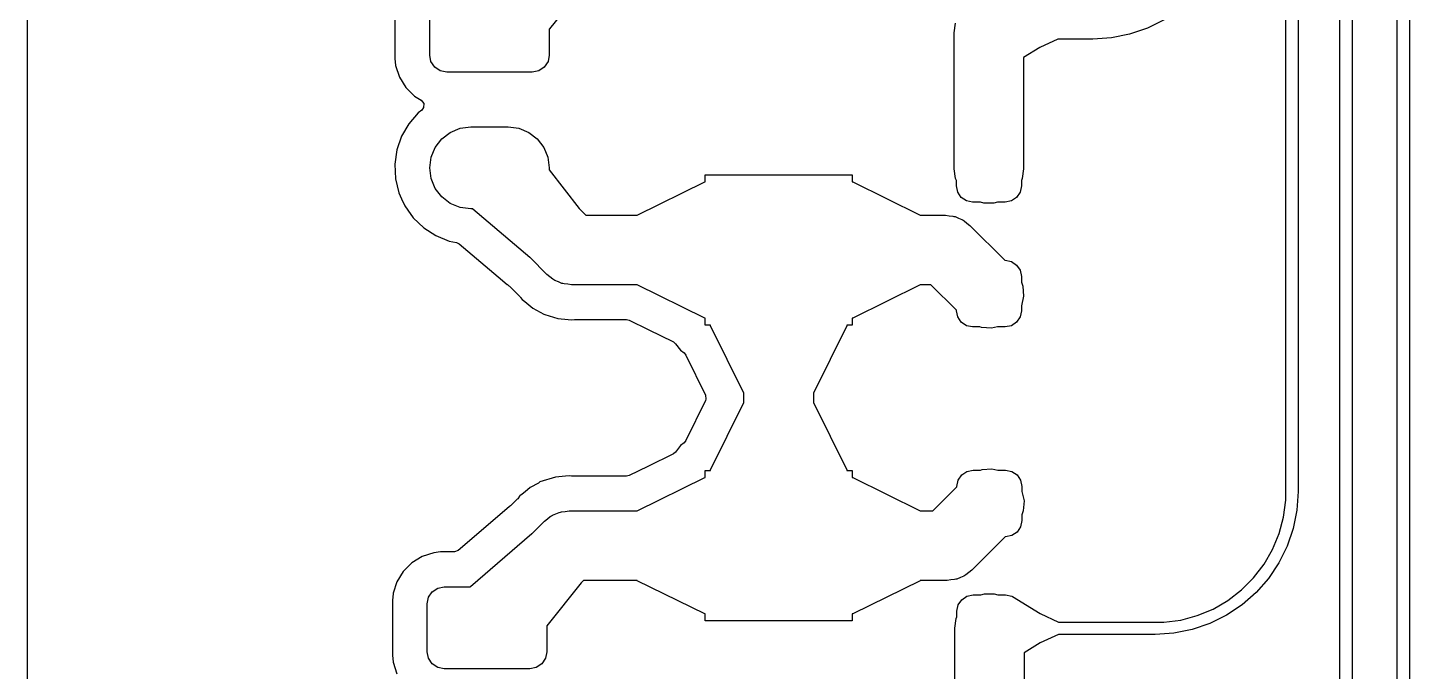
# Model space of a CAD drawing. Extents: x 106.8 to 191.4, y -142.2 to -57.6.
# Drawn here: x 106.76 to 126.98, y -108.14 to -98.74 of the extents above; entities that cross this region are included whole.
import ezdxf

# ---------------------------------------------------------------- set-up
doc = ezdxf.new("R2010")
doc.units = 0
doc.layers.add('BLACK', color=7, linetype='CONTINUOUS')

msp = doc.modelspace()

# ---------------------------------------------------------------- linework, layer by layer
at = {"layer": 'BLACK', "linetype": 'CONTINUOUS'}
for p, q in [((106.763, -131.429), (106.763, -93.8945)), ((125.17, -105.516), (125.17, -94.9022)), ((125.348, -94.9022), (125.348, -105.516)), ((125.961, -114.152), (125.961, -94.8957)), ((126.138, -94.8957), (126.138, -114.152)), ((126.799, -120.86), (126.799, -95.0902)), ((126.977, -95.0902), (126.977, -120.86)), ((114.897, -98.1297), (114.398, -98.7559)), ((112.137, -98.3883), (112.137, -99.1849)), ((112.645, -99.1366), (112.645, -98.4366)), ((123.389, -98.6227), (123.144, -98.7436)), ((114.398, -98.7559), (114.395, -98.7578)), ((114.395, -98.7578), (114.395, -99.1366)), ((120.318, -98.8137), (120.338, -98.6706)), ((120.318, -100.799), (120.318, -98.8137)), ((122.885, -98.8314), (122.617, -98.8847)), ((123.144, -98.7436), (122.885, -98.8314)), ((121.571, -99.0281), (121.334, -99.1732)), ((121.835, -98.9057), (121.571, -99.0281)), ((121.838, -98.9034), (121.835, -98.9057)), ((121.839, -98.9026), (121.838, -98.9034)), ((122.345, -98.9026), (121.839, -98.9026)), ((122.617, -98.8847), (122.345, -98.9026)), ((112.137, -99.1849), (112.137, -99.1849)), ((112.137, -99.1849), (112.137, -99.1871)), ((112.137, -99.1871), (112.137, -99.1893)), ((112.137, -99.1893), (112.137, -99.1894)), ((112.137, -99.1894), (112.147, -99.291)), ((112.664, -99.2323), (112.645, -99.1366)), ((112.718, -99.3134), (112.664, -99.2323)), ((114.376, -99.2323), (114.322, -99.3134)), ((114.395, -99.1366), (114.376, -99.2323)), ((121.334, -99.1732), (121.334, -100.799)), ((112.147, -99.291), (112.203, -99.4593)), ((112.799, -99.3676), (112.718, -99.3134)), ((112.895, -99.3866), (112.799, -99.3676)), ((114.145, -99.3866), (112.895, -99.3866)), ((114.241, -99.3676), (114.145, -99.3866)), ((114.322, -99.3134), (114.241, -99.3676)), ((112.203, -99.4593), (112.296, -99.6102)), ((112.296, -99.6102), (112.421, -99.7356)), ((112.421, -99.7356), (112.52, -99.7964)), ((112.52, -99.7964), (112.557, -99.8435)), ((112.557, -99.8435), (112.555, -99.9036)), ((112.477, -99.9807), (112.338, -100.141)), ((112.528, -99.9403), (112.477, -99.9807)), ((112.555, -99.9036), (112.528, -99.9403)), ((112.338, -100.141), (112.232, -100.324)), ((112.945, -100.267), (113.09, -100.207)), ((113.09, -100.207), (113.245, -100.187)), ((113.245, -100.187), (113.795, -100.187)), ((113.795, -100.187), (113.95, -100.207)), ((113.95, -100.207), (114.095, -100.267)), ((112.232, -100.324), (112.163, -100.524)), ((112.725, -100.487), (112.821, -100.362)), ((112.821, -100.362), (112.945, -100.267)), ((114.095, -100.267), (114.219, -100.362)), ((114.219, -100.362), (114.315, -100.487)), ((112.163, -100.524), (112.133, -100.734)), ((112.645, -100.787), (112.666, -100.631)), ((112.666, -100.631), (112.725, -100.487)), ((114.315, -100.487), (114.375, -100.631)), ((114.375, -100.631), (114.395, -100.787)), ((112.133, -100.734), (112.143, -100.945)), ((112.666, -100.942), (112.645, -100.787)), ((114.395, -100.787), (114.392, -100.811)), ((114.392, -100.811), (114.393, -100.812)), ((114.393, -100.812), (114.394, -100.813)), ((114.394, -100.813), (114.832, -101.378)), ((120.338, -100.942), (120.318, -100.799)), ((121.334, -100.799), (121.313, -100.942)), ((112.143, -100.945), (112.193, -101.151)), ((112.725, -101.087), (112.666, -100.942)), ((115.682, -101.475), (116.668, -100.99)), ((116.668, -100.99), (116.675, -100.99)), ((116.675, -100.99), (116.675, -100.887)), ((116.675, -100.887), (118.825, -100.887)), ((118.825, -100.887), (118.825, -100.99)), ((118.825, -100.99), (118.828, -100.989)), ((118.828, -100.989), (118.833, -100.99)), ((118.833, -100.99), (119.819, -101.475)), ((120.351, -100.969), (120.338, -100.942)), ((120.351, -101.049), (120.351, -100.969)), ((120.369, -101.14), (120.351, -101.049)), ((121.301, -101.049), (121.283, -101.14)), ((121.313, -100.942), (121.301, -100.969)), ((121.301, -100.969), (121.301, -101.049)), ((112.193, -101.151), (112.193, -101.151)), ((112.193, -101.151), (112.233, -101.238)), ((112.233, -101.238), (112.281, -101.343)), ((112.821, -101.211), (112.725, -101.087)), ((112.945, -101.306), (112.821, -101.211)), ((120.42, -101.217), (120.369, -101.14)), ((120.498, -101.268), (120.42, -101.217)), ((120.588, -101.286), (120.498, -101.268)), ((121.154, -101.268), (121.063, -101.286)), ((121.231, -101.217), (121.154, -101.268)), ((121.283, -101.14), (121.231, -101.217)), ((112.281, -101.343), (112.324, -101.404)), ((112.324, -101.404), (112.404, -101.516)), ((113.09, -101.366), (112.945, -101.306)), ((113.245, -101.387), (113.09, -101.366)), ((113.275, -101.387), (113.245, -101.387)), ((113.278, -101.392), (113.275, -101.387)), ((114.111, -102.098), (113.278, -101.392)), ((114.832, -101.378), (114.832, -101.38)), ((114.832, -101.38), (114.931, -101.479)), ((120.701, -101.286), (120.588, -101.286)), ((120.754, -101.302), (120.701, -101.286)), ((120.898, -101.302), (120.754, -101.302)), ((120.95, -101.286), (120.898, -101.302)), ((121.063, -101.286), (120.95, -101.286)), ((112.404, -101.516), (112.557, -101.662)), ((112.557, -101.662), (112.735, -101.776)), ((114.931, -101.479), (115.678, -101.479)), ((115.678, -101.479), (115.679, -101.478)), ((115.679, -101.478), (115.682, -101.475)), ((119.819, -101.475), (119.822, -101.479)), ((119.822, -101.479), (120.189, -101.479)), ((120.189, -101.479), (120.243, -101.486)), ((120.243, -101.486), (120.297, -101.49)), ((120.297, -101.49), (120.314, -101.497)), ((120.314, -101.497), (120.332, -101.499)), ((120.332, -101.499), (120.381, -101.522)), ((120.381, -101.522), (120.432, -101.541)), ((120.432, -101.541), (120.447, -101.552)), ((120.447, -101.552), (120.463, -101.559)), ((120.463, -101.559), (120.505, -101.595)), ((120.505, -101.595), (120.548, -101.627)), ((120.548, -101.627), (121.057, -102.136)), ((112.735, -101.776), (112.931, -101.855)), ((112.931, -101.855), (113.037, -101.875)), ((113.037, -101.875), (113.077, -101.895)), ((113.077, -101.895), (113.646, -102.377)), ((114.113, -102.098), (114.111, -102.098)), ((114.361, -102.346), (114.113, -102.098)), ((121.057, -102.136), (121.063, -102.136)), ((121.063, -102.136), (121.154, -102.154)), ((121.154, -102.154), (121.231, -102.206)), ((121.231, -102.206), (121.283, -102.283)), ((113.646, -102.377), (113.78, -102.489)), ((114.404, -102.378), (114.361, -102.346)), ((114.445, -102.414), (114.404, -102.378)), ((114.462, -102.422), (114.445, -102.414)), ((114.477, -102.432), (114.462, -102.422)), ((114.528, -102.451), (114.477, -102.432)), ((114.577, -102.474), (114.528, -102.451)), ((114.595, -102.477), (114.577, -102.474)), ((114.612, -102.483), (114.595, -102.477)), ((114.666, -102.487), (114.612, -102.483)), ((121.283, -102.283), (121.301, -102.374)), ((121.301, -102.374), (121.301, -102.458)), ((121.301, -102.458), (121.322, -102.516)), ((113.78, -102.489), (113.781, -102.49)), ((113.781, -102.49), (113.804, -102.508)), ((113.804, -102.508), (113.811, -102.515)), ((113.811, -102.515), (113.963, -102.667)), ((113.963, -102.667), (113.969, -102.673)), ((113.969, -102.673), (113.974, -102.679)), ((113.974, -102.679), (113.998, -102.709)), ((114.72, -102.495), (114.666, -102.487)), ((115.679, -102.495), (114.72, -102.495)), ((115.682, -102.498), (115.679, -102.495)), ((116.668, -102.983), (115.682, -102.498)), ((119.819, -102.498), (118.833, -102.983)), ((119.822, -102.496), (119.819, -102.498)), ((119.978, -102.495), (119.822, -102.495)), ((119.822, -102.495), (119.822, -102.496)), ((120.351, -102.867), (119.978, -102.495)), ((121.333, -102.66), (121.302, -102.801)), ((121.322, -102.516), (121.333, -102.66)), ((113.998, -102.709), (114.037, -102.741)), ((114.037, -102.741), (114.037, -102.741)), ((114.037, -102.741), (114.153, -102.836)), ((114.153, -102.836), (114.316, -102.923)), ((120.351, -102.874), (120.351, -102.867)), ((120.369, -102.965), (120.351, -102.874)), ((121.301, -102.874), (121.283, -102.965)), ((121.302, -102.801), (121.301, -102.803)), ((121.301, -102.803), (121.301, -102.874)), ((114.316, -102.923), (114.329, -102.93)), ((114.329, -102.93), (114.521, -102.988)), ((114.521, -102.988), (114.67, -103.003)), ((114.67, -103.003), (114.67, -103.003)), ((114.67, -103.003), (114.72, -103.008)), ((114.72, -103.008), (114.763, -103.004)), ((114.763, -103.004), (114.766, -103.004)), ((114.766, -103.004), (114.774, -103.003)), ((114.774, -103.003), (115.525, -103.003)), ((115.525, -103.003), (115.564, -103.012)), ((115.564, -103.012), (115.843, -103.149)), ((116.673, -102.984), (116.668, -102.983)), ((116.675, -102.983), (116.673, -102.984)), ((116.675, -103.087), (116.675, -102.983)), ((116.753, -103.087), (116.675, -103.087)), ((116.754, -103.094), (116.753, -103.087)), ((118.825, -103.087), (118.747, -103.087)), ((118.747, -103.087), (118.748, -103.089)), ((118.748, -103.089), (118.747, -103.094)), ((118.833, -102.983), (118.825, -102.984)), ((118.825, -102.984), (118.825, -103.087)), ((120.42, -103.042), (120.369, -102.965)), ((120.498, -103.093), (120.42, -103.042)), ((121.231, -103.042), (121.154, -103.093)), ((121.283, -102.965), (121.231, -103.042)), ((115.843, -103.149), (116.211, -103.33)), ((117.239, -104.08), (116.754, -103.094)), ((118.747, -103.094), (118.262, -104.08)), ((120.588, -103.111), (120.498, -103.093)), ((120.694, -103.111), (120.588, -103.111)), ((120.718, -103.12), (120.694, -103.111)), ((120.862, -103.13), (120.718, -103.12)), ((120.95, -103.111), (120.862, -103.13)), ((121.063, -103.111), (120.95, -103.111)), ((121.154, -103.093), (121.063, -103.111)), ((116.211, -103.33), (116.242, -103.356)), ((116.242, -103.356), (116.312, -103.45)), ((116.312, -103.45), (116.366, -103.49)), ((116.366, -103.49), (116.392, -103.522)), ((116.392, -103.522), (116.681, -104.109)), ((117.241, -104.083), (117.239, -104.08)), ((117.242, -104.084), (117.241, -104.083)), ((117.242, -104.212), (117.242, -104.084)), ((118.262, -104.08), (118.258, -104.083)), ((118.258, -104.083), (118.258, -104.212)), ((116.681, -104.186), (116.392, -104.773)), ((116.681, -104.109), (116.687, -104.169)), ((116.687, -104.169), (116.681, -104.186)), ((116.754, -105.201), (117.239, -104.215)), ((117.239, -104.215), (117.242, -104.212)), ((118.258, -104.212), (118.259, -104.212)), ((118.259, -104.212), (118.262, -104.215)), ((118.262, -104.215), (118.747, -105.201)), ((116.312, -104.845), (116.242, -104.939)), ((116.366, -104.805), (116.312, -104.845)), ((116.392, -104.773), (116.366, -104.805)), ((116.211, -104.965), (115.836, -105.149)), ((116.242, -104.939), (116.211, -104.965)), ((114.484, -105.307), (114.257, -105.375)), ((114.633, -105.292), (114.484, -105.307)), ((114.683, -105.287), (114.633, -105.292)), ((114.633, -105.292), (114.633, -105.292)), ((114.718, -105.291), (114.683, -105.287)), ((114.683, -105.287), (114.683, -105.287)), ((114.683, -105.287), (114.683, -105.287)), ((114.729, -105.292), (114.718, -105.291)), ((114.737, -105.292), (114.729, -105.292)), ((115.525, -105.292), (114.737, -105.292)), ((115.564, -105.283), (115.525, -105.292)), ((115.836, -105.149), (115.564, -105.283)), ((115.682, -105.797), (116.668, -105.312)), ((116.668, -105.312), (116.675, -105.312)), ((116.675, -105.312), (116.675, -105.209)), ((116.675, -105.209), (116.754, -105.209)), ((116.753, -105.206), (116.754, -105.201)), ((116.754, -105.209), (116.753, -105.206)), ((118.747, -105.201), (118.747, -105.209)), ((118.747, -105.209), (118.825, -105.209)), ((118.825, -105.209), (118.825, -105.312)), ((118.825, -105.312), (118.828, -105.311)), ((118.828, -105.311), (118.833, -105.312)), ((118.833, -105.312), (119.819, -105.797)), ((120.376, -105.35), (120.428, -105.273)), ((120.428, -105.273), (120.505, -105.222)), ((120.505, -105.222), (120.596, -105.204)), ((120.596, -105.204), (120.701, -105.204)), ((120.701, -105.204), (120.725, -105.195)), ((120.725, -105.195), (120.869, -105.184)), ((120.869, -105.184), (120.958, -105.204)), ((120.958, -105.204), (121.071, -105.204)), ((121.071, -105.204), (121.161, -105.222)), ((121.161, -105.222), (121.239, -105.273)), ((121.239, -105.273), (121.29, -105.35)), ((114.116, -105.459), (114.042, -105.52)), ((114.238, -105.394), (114.116, -105.459)), ((114.257, -105.375), (114.238, -105.394)), ((120.005, -105.801), (120.358, -105.448)), ((120.358, -105.441), (120.376, -105.35)), ((120.358, -105.448), (120.358, -105.441)), ((121.29, -105.35), (121.308, -105.441)), ((121.308, -105.441), (121.308, -105.512)), ((121.308, -105.512), (121.309, -105.514)), ((121.309, -105.514), (121.34, -105.655)), ((125.17, -105.641), (125.17, -105.516)), ((125.17, -105.516), (125.17, -105.516)), ((125.348, -105.516), (125.33, -105.789)), ((125.348, -105.516), (125.348, -105.516)), ((113.926, -105.628), (113.829, -105.725)), ((113.932, -105.622), (113.926, -105.628)), ((113.961, -105.586), (113.932, -105.622)), ((113.966, -105.582), (113.961, -105.586)), ((114, -105.555), (113.966, -105.582)), ((114.042, -105.52), (114, -105.555)), ((114, -105.555), (114, -105.555)), ((121.34, -105.655), (121.329, -105.799)), ((125.138, -105.89), (125.17, -105.641)), ((113.806, -105.742), (113.063, -106.379)), ((113.814, -105.737), (113.806, -105.742)), ((113.829, -105.725), (113.814, -105.737)), ((114.324, -105.949), (114.367, -105.917)), ((114.367, -105.917), (114.408, -105.881)), ((114.408, -105.881), (114.425, -105.874)), ((114.425, -105.874), (114.44, -105.863)), ((114.44, -105.863), (114.491, -105.844)), ((114.491, -105.844), (114.54, -105.821)), ((114.54, -105.821), (114.558, -105.819)), ((114.558, -105.819), (114.575, -105.812)), ((114.575, -105.812), (114.629, -105.808)), ((114.629, -105.808), (114.683, -105.801)), ((114.683, -105.801), (115.678, -105.801)), ((115.678, -105.801), (115.679, -105.8)), ((115.679, -105.8), (115.682, -105.797)), ((119.819, -105.797), (119.822, -105.801)), ((119.822, -105.801), (120.005, -105.801)), ((121.329, -105.799), (121.308, -105.856)), ((121.308, -105.856), (121.308, -105.941)), ((125.073, -106.132), (125.138, -105.89)), ((125.33, -105.789), (125.277, -106.057)), ((114.142, -106.132), (114.324, -105.949)), ((121.239, -106.109), (121.161, -106.161)), ((121.29, -106.032), (121.239, -106.109)), ((121.308, -105.941), (121.29, -106.032)), ((125.277, -106.057), (125.189, -106.315)), ((113.241, -106.903), (114.14, -106.132)), ((114.14, -106.132), (114.142, -106.132)), ((121.064, -106.179), (120.575, -106.668)), ((121.071, -106.179), (121.064, -106.179)), ((121.161, -106.161), (121.071, -106.179)), ((124.977, -106.363), (125.073, -106.132)), ((125.189, -106.315), (125.068, -106.561)), ((112.535, -106.466), (112.384, -106.56)), ((112.704, -106.411), (112.535, -106.466)), ((112.805, -106.4), (112.704, -106.411)), ((112.808, -106.4), (112.805, -106.4)), ((112.805, -106.4), (112.805, -106.4)), ((112.81, -106.4), (112.808, -106.4)), ((113.006, -106.4), (112.81, -106.4)), ((112.81, -106.4), (112.81, -106.4)), ((113.007, -106.4), (113.006, -106.4)), ((113.063, -106.379), (113.007, -106.4)), ((124.852, -106.58), (124.977, -106.363)), ((112.259, -106.685), (112.166, -106.836)), ((112.384, -106.56), (112.259, -106.685)), ((120.531, -106.7), (120.49, -106.736)), ((120.575, -106.668), (120.531, -106.7)), ((124.699, -106.779), (124.852, -106.58)), ((125.068, -106.561), (124.916, -106.788)), ((112.166, -106.836), (112.11, -107.004)), ((112.166, -106.836), (112.166, -106.836)), ((112.681, -106.982), (112.762, -106.928)), ((112.762, -106.928), (112.858, -106.909)), ((112.858, -106.909), (113.238, -106.909)), ((113.238, -106.907), (113.241, -106.903)), ((113.238, -106.909), (113.238, -106.907)), ((114.86, -106.852), (114.361, -107.478)), ((114.861, -106.849), (114.86, -106.852)), ((114.894, -106.817), (114.861, -106.849)), ((115.679, -106.817), (114.894, -106.817)), ((115.682, -106.82), (115.679, -106.817)), ((116.668, -107.305), (115.682, -106.82)), ((119.819, -106.82), (118.833, -107.305)), ((119.822, -106.818), (119.819, -106.82)), ((120.216, -106.817), (119.822, -106.817)), ((119.822, -106.817), (119.822, -106.818)), ((120.269, -106.809), (120.216, -106.817)), ((120.324, -106.805), (120.269, -106.809)), ((120.341, -106.799), (120.324, -106.805)), ((120.359, -106.796), (120.341, -106.799)), ((120.408, -106.773), (120.359, -106.796)), ((120.459, -106.754), (120.408, -106.773)), ((120.474, -106.744), (120.459, -106.754)), ((120.49, -106.736), (120.474, -106.744)), ((124.522, -106.956), (124.699, -106.779)), ((124.916, -106.788), (124.736, -106.993)), ((112.109, -107.012), (112.1, -107.106)), ((112.1, -107.106), (112.1, -107.106)), ((112.1, -107.106), (112.1, -107.108)), ((112.1, -107.108), (112.1, -107.11)), ((112.1, -107.11), (112.1, -107.11)), ((112.1, -107.11), (112.1, -107.907)), ((112.11, -107.004), (112.109, -107.012)), ((112.608, -107.159), (112.627, -107.063)), ((112.627, -107.063), (112.681, -106.982)), ((120.376, -107.175), (120.428, -107.098)), ((120.428, -107.098), (120.505, -107.047)), ((120.505, -107.047), (120.596, -107.029)), ((120.596, -107.029), (120.709, -107.029)), ((120.709, -107.029), (120.761, -107.013)), ((120.761, -107.013), (120.905, -107.013)), ((120.905, -107.013), (120.958, -107.029)), ((120.958, -107.029), (121.071, -107.029)), ((121.071, -107.029), (121.161, -107.047)), ((121.161, -107.047), (121.17, -107.052)), ((121.17, -107.052), (121.171, -107.052)), ((121.171, -107.052), (121.578, -107.302)), ((124.106, -107.234), (124.323, -107.109)), ((124.323, -107.109), (124.522, -106.956)), ((124.736, -106.993), (124.531, -107.173)), ((112.608, -107.859), (112.608, -107.159)), ((116.673, -107.306), (116.668, -107.305)), ((116.675, -107.305), (116.673, -107.306)), ((116.675, -107.409), (116.675, -107.305)), ((118.833, -107.305), (118.825, -107.306)), ((118.825, -107.306), (118.825, -107.409)), ((120.358, -107.266), (120.376, -107.175)), ((120.358, -107.346), (120.358, -107.266)), ((121.578, -107.302), (121.842, -107.424)), ((123.633, -107.395), (123.875, -107.33)), ((123.875, -107.33), (124.106, -107.234)), ((124.304, -107.325), (124.058, -107.446)), ((124.531, -107.173), (124.304, -107.325)), ((114.361, -107.478), (114.358, -107.48)), ((114.358, -107.48), (114.358, -107.859)), ((118.825, -107.409), (116.675, -107.409)), ((120.325, -107.516), (120.346, -107.373)), ((120.325, -109.485), (120.325, -107.516)), ((120.346, -107.373), (120.358, -107.346)), ((121.842, -107.424), (121.845, -107.427)), ((121.845, -107.427), (123.259, -107.427)), ((123.259, -107.427), (123.384, -107.427)), ((123.384, -107.427), (123.633, -107.395)), ((123.8, -107.534), (123.532, -107.587)), ((124.058, -107.446), (123.8, -107.534)), ((121.578, -107.73), (121.341, -107.876)), ((121.842, -107.608), (121.578, -107.73)), ((121.846, -107.606), (121.842, -107.608)), ((123.259, -107.605), (121.846, -107.605)), ((121.846, -107.605), (121.846, -107.606)), ((123.532, -107.587), (123.259, -107.605)), ((112.1, -107.907), (112.1, -107.907)), ((112.1, -107.907), (112.1, -107.909)), ((112.1, -107.909), (112.1, -107.911)), ((112.1, -107.911), (112.1, -107.911)), ((112.1, -107.911), (112.11, -108.013)), ((112.627, -107.954), (112.608, -107.859)), ((114.358, -107.859), (114.339, -107.954)), ((121.341, -107.876), (121.341, -109.381)), ((112.11, -108.013), (112.166, -108.181)), ((112.681, -108.035), (112.627, -107.954)), ((112.762, -108.09), (112.681, -108.035)), ((112.858, -108.109), (112.762, -108.09)), ((114.108, -108.109), (112.858, -108.109)), ((114.204, -108.09), (114.108, -108.109)), ((114.285, -108.035), (114.204, -108.09)), ((114.339, -107.954), (114.285, -108.035))]:
    msp.add_line(p, q, dxfattribs=at)

doc.saveas('drawing.dxf')
